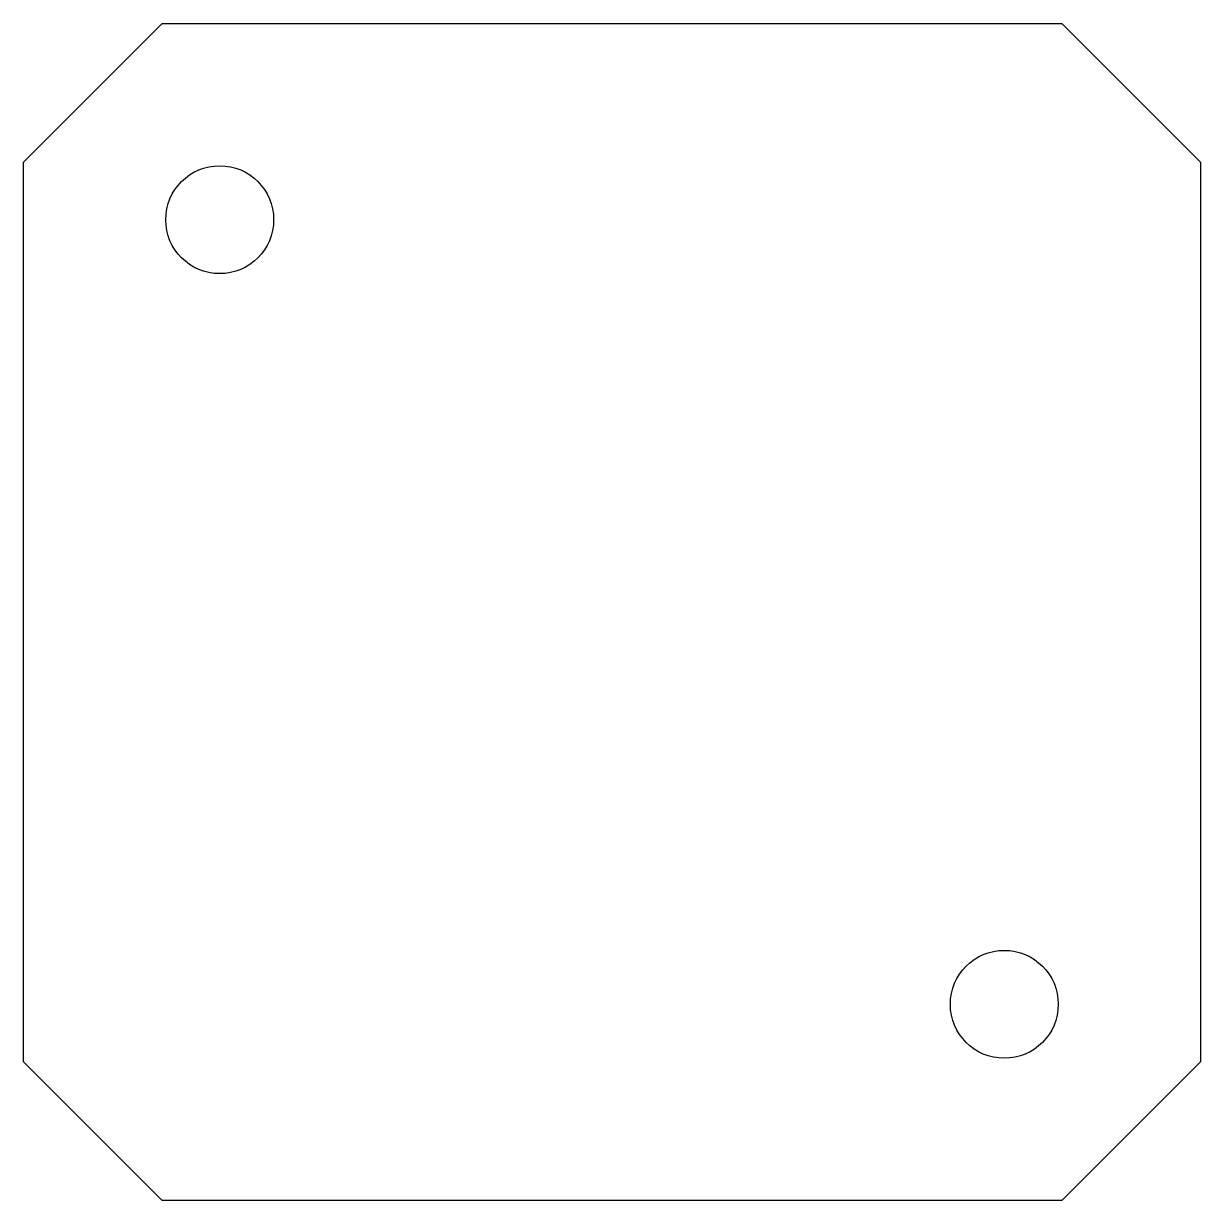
# Model space of a CAD drawing. Extents: x 105.5 to 123.5, y 72 to 90.
import ezdxf

# ---------------------------------------------------------------- set-up
doc = ezdxf.new("R2010")
doc.units = 0
doc.layers.get('0').update_dxf_attribs({"linetype": 'CONTINUOUS'})

msp = doc.modelspace()

# ---------------------------------------------------------------- linework, layer by layer
at = {"color": 7}
for p, q in [((105.5, 87.878677), (107.621323, 90)), ((107.621323, 90), (121.378677, 90)), ((123.5, 87.878677), (121.378677, 90)), ((105.5, 74.121323), (105.5, 87.878677)), ((123.5, 87.878677), (123.5, 74.121323)), ((107.621323, 72), (105.5, 74.121323)), ((123.5, 74.121323), (121.378677, 72)), ((121.378677, 72), (107.621323, 72))]:
    msp.add_line(p, q, dxfattribs=at)
for centre in [(108.5, 87), (120.5, 75)]:
    msp.add_circle(centre, 0.825, dxfattribs=at)

doc.saveas('drawing.dxf')
